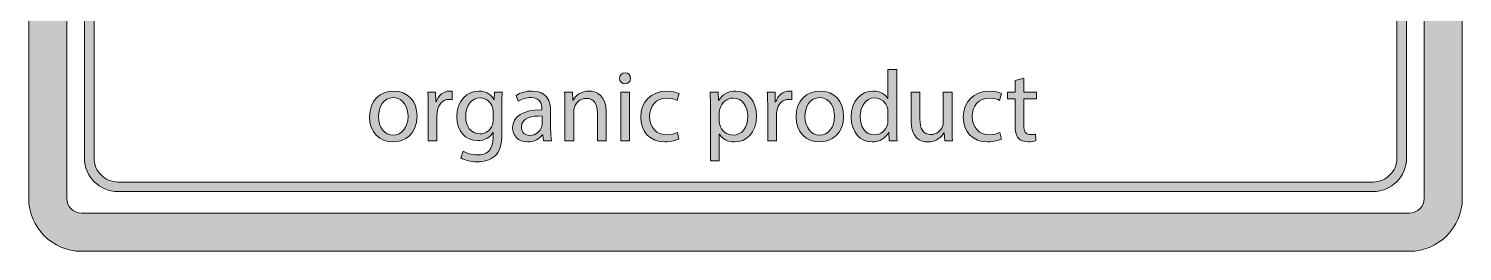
# Model space of a CAD drawing. Extents: x 535 to 1448, y -1345 to -662.
# Drawn here: x 535 to 1448, y -1345 to -1204 of the extents above; entities that cross this region are included whole.
import ezdxf

# ---------------------------------------------------------------- set-up
doc = ezdxf.new("R2010")
doc.units = 0
doc.header["$MEASUREMENT"] = 0
doc.layers.add('katman 1', color=7, linetype='Continuous')

# ---------------------------------------------------------------- blocks, each defined once
blk = doc.blocks.new('block 13')
at = {"layer": 'katman 1', "true_color": 0xffffff}
h = blk.add_hatch(color=7, dxfattribs=at)
h.dxf.hatch_style = 2
edge = h.paths.add_edge_path()
edge.add_spline(control_points=[(918.37, -1235.48), (918.43, -1237.4), (917.03, -1238.94), (914.78, -1238.94), (912.8, -1238.94), (911.39, -1237.4), (911.39, -1235.48), (911.39, -1233.5), (912.87, -1231.96), (914.91, -1231.96), (917.03, -1231.96), (918.37, -1233.5), (918.37, -1235.48)], knot_values=[0, 0, 0, 0, 1, 1, 1, 2, 2, 2, 3, 3, 3, 4, 4, 4, 4], degree=3, periodic=1)
h.paths.add_polyline_path([(912.1, -1275.16), (912.1, -1244.18), (917.73, -1244.18), (917.73, -1275.16)])
h = blk.add_hatch(color=7, dxfattribs=at)
h.dxf.hatch_style = 2
edge = h.paths.add_edge_path()
edge.add_spline(control_points=[(1087.87, -1229.72), (1087.87, -1229.72), (1087.87, -1267.16), (1087.87, -1267.16), (1087.87, -1269.91), (1087.94, -1273.05), (1088.13, -1275.16), (1088.13, -1275.16), (1083.07, -1275.16), (1083.07, -1275.16), (1083.07, -1275.16), (1082.82, -1269.78), (1082.82, -1269.78), (1082.82, -1269.78), (1082.69, -1269.78), (1082.69, -1269.78), (1080.96, -1273.24), (1077.18, -1275.86), (1072.13, -1275.86), (1064.64, -1275.86), (1058.88, -1269.53), (1058.88, -1260.12), (1058.82, -1249.82), (1065.22, -1243.48), (1072.77, -1243.48), (1077.51, -1243.48), (1080.71, -1245.72), (1082.11, -1248.22), (1082.11, -1248.22), (1082.24, -1248.22), (1082.24, -1248.22), (1082.24, -1248.22), (1082.24, -1229.72), (1082.24, -1229.72), (1082.24, -1229.72), (1087.87, -1229.72), (1087.87, -1229.72)], knot_values=[0, 0, 0, 0, 1, 1, 1, 2, 2, 2, 3, 3, 3, 4, 4, 4, 5, 5, 5, 6, 6, 6, 7, 7, 7, 8, 8, 8, 9, 9, 9, 10, 10, 10, 11, 11, 11, 12, 12, 12, 12], degree=3, periodic=1)
edge = h.paths.add_edge_path()
edge.add_spline(control_points=[(1082.24, -1256.79), (1082.24, -1256.09), (1082.18, -1255.13), (1081.98, -1254.42), (1081.15, -1250.84), (1078.08, -1247.89), (1073.86, -1247.89), (1068.03, -1247.89), (1064.58, -1253.02), (1064.58, -1259.86), (1064.58, -1266.13), (1067.65, -1271.32), (1073.73, -1271.32), (1077.51, -1271.32), (1080.96, -1268.82), (1081.98, -1264.6), (1082.18, -1263.83), (1082.24, -1263.06), (1082.24, -1262.17), (1082.24, -1262.17), (1082.24, -1256.79), (1082.24, -1256.79)], knot_values=[0, 0, 0, 0, 1, 1, 1, 2, 2, 2, 3, 3, 3, 4, 4, 4, 5, 5, 5, 6, 6, 6, 7, 7, 7, 7], degree=3, periodic=1)
h = blk.add_hatch(color=7, dxfattribs=at)
h.dxf.hatch_style = 2
edge = h.paths.add_edge_path()
edge.add_spline(control_points=[(1168.75, -1235.29), (1168.75, -1235.29), (1168.75, -1244.18), (1168.75, -1244.18), (1168.75, -1244.18), (1176.81, -1244.18), (1176.81, -1244.18), (1176.81, -1244.18), (1176.81, -1248.47), (1176.81, -1248.47), (1176.81, -1248.47), (1168.75, -1248.47), (1168.75, -1248.47), (1168.75, -1248.47), (1168.75, -1265.17), (1168.75, -1265.17), (1168.75, -1269.01), (1169.84, -1271.19), (1172.97, -1271.19), (1174.45, -1271.19), (1175.53, -1271), (1176.24, -1270.81), (1176.24, -1270.81), (1176.49, -1275.03), (1176.49, -1275.03), (1175.41, -1275.48), (1173.68, -1275.8), (1171.5, -1275.8), (1168.88, -1275.8), (1166.77, -1274.97), (1165.42, -1273.43), (1163.82, -1271.77), (1163.25, -1269.01), (1163.25, -1265.37), (1163.25, -1265.37), (1163.25, -1248.47), (1163.25, -1248.47), (1163.25, -1248.47), (1158.45, -1248.47), (1158.45, -1248.47), (1158.45, -1248.47), (1158.45, -1244.18), (1158.45, -1244.18), (1158.45, -1244.18), (1163.25, -1244.18), (1163.25, -1244.18), (1163.25, -1244.18), (1163.25, -1236.76), (1163.25, -1236.76), (1163.25, -1236.76), (1168.75, -1235.29), (1168.75, -1235.29)], knot_values=[0, 0, 0, 0, 1, 1, 1, 2, 2, 2, 3, 3, 3, 4, 4, 4, 5, 5, 5, 6, 6, 6, 7, 7, 7, 8, 8, 8, 9, 9, 9, 10, 10, 10, 11, 11, 11, 12, 12, 12, 13, 13, 13, 14, 14, 14, 15, 15, 15, 16, 16, 16, 17, 17, 17, 17], degree=3, periodic=1)
h = blk.add_hatch(color=7, dxfattribs=at)
h.dxf.hatch_style = 2
edge = h.paths.add_edge_path()
edge.add_spline(control_points=[(782.46, -1259.42), (782.46, -1270.87), (774.53, -1275.86), (767.04, -1275.86), (758.66, -1275.86), (752.19, -1269.72), (752.19, -1259.93), (752.19, -1249.56), (758.97, -1243.48), (767.55, -1243.48), (776.45, -1243.48), (782.46, -1249.94), (782.46, -1259.42)], knot_values=[0, 0, 0, 0, 1, 1, 1, 2, 2, 2, 3, 3, 3, 4, 4, 4, 4], degree=3, periodic=1)
edge = h.paths.add_edge_path()
edge.add_spline(control_points=[(757.89, -1259.73), (757.89, -1266.52), (761.79, -1271.64), (767.29, -1271.64), (772.67, -1271.64), (776.7, -1266.58), (776.7, -1259.61), (776.7, -1254.36), (774.08, -1247.7), (767.42, -1247.7), (760.77, -1247.7), (757.89, -1253.85), (757.89, -1259.73)], knot_values=[0, 0, 0, 0, 1, 1, 1, 2, 2, 2, 3, 3, 3, 4, 4, 4, 4], degree=3, periodic=1)
h = blk.add_hatch(color=7, dxfattribs=at)
h.dxf.hatch_style = 2
edge = h.paths.add_edge_path()
edge.add_spline(control_points=[(789.56, -1253.85), (789.56, -1250.2), (789.5, -1247.06), (789.3, -1244.18), (789.3, -1244.18), (794.23, -1244.18), (794.23, -1244.18), (794.23, -1244.18), (794.43, -1250.26), (794.43, -1250.26), (794.43, -1250.26), (794.68, -1250.26), (794.68, -1250.26), (796.09, -1246.1), (799.48, -1243.48), (803.26, -1243.48), (803.9, -1243.48), (804.34, -1243.54), (804.86, -1243.67), (804.86, -1243.67), (804.86, -1248.98), (804.86, -1248.98), (804.28, -1248.85), (803.71, -1248.79), (802.94, -1248.79), (798.97, -1248.79), (796.15, -1251.8), (795.39, -1256.02), (795.26, -1256.79), (795.13, -1257.69), (795.13, -1258.65), (795.13, -1258.65), (795.13, -1275.16), (795.13, -1275.16), (795.13, -1275.16), (789.56, -1275.16), (789.56, -1275.16), (789.56, -1275.16), (789.56, -1253.85), (789.56, -1253.85)], knot_values=[0, 0, 0, 0, 1, 1, 1, 2, 2, 2, 3, 3, 3, 4, 4, 4, 5, 5, 5, 6, 6, 6, 7, 7, 7, 8, 8, 8, 9, 9, 9, 10, 10, 10, 11, 11, 11, 12, 12, 12, 13, 13, 13, 13], degree=3, periodic=1)
h = blk.add_hatch(color=7, dxfattribs=at)
h.dxf.hatch_style = 2
edge = h.paths.add_edge_path()
edge.add_spline(control_points=[(836.66, -1244.18), (836.53, -1246.42), (836.4, -1248.92), (836.4, -1252.69), (836.4, -1252.69), (836.4, -1270.68), (836.4, -1270.68), (836.4, -1277.78), (835, -1282.13), (831.99, -1284.82), (828.98, -1287.64), (824.63, -1288.53), (820.72, -1288.53), (817.01, -1288.53), (812.91, -1287.64), (810.42, -1285.98), (810.42, -1285.98), (811.83, -1281.69), (811.83, -1281.69), (813.88, -1282.96), (817.08, -1284.12), (820.92, -1284.12), (826.68, -1284.12), (830.9, -1281.11), (830.9, -1273.3), (830.9, -1273.3), (830.9, -1269.85), (830.9, -1269.85), (830.9, -1269.85), (830.77, -1269.85), (830.77, -1269.85), (829.04, -1272.73), (825.72, -1275.03), (820.92, -1275.03), (813.24, -1275.03), (807.73, -1268.5), (807.73, -1259.93), (807.73, -1249.43), (814.58, -1243.48), (821.68, -1243.48), (827.06, -1243.48), (830, -1246.29), (831.35, -1248.85), (831.35, -1248.85), (831.48, -1248.85), (831.48, -1248.85), (831.48, -1248.85), (831.73, -1244.18), (831.73, -1244.18), (831.73, -1244.18), (836.66, -1244.18), (836.66, -1244.18)], knot_values=[0, 0, 0, 0, 1, 1, 1, 2, 2, 2, 3, 3, 3, 4, 4, 4, 5, 5, 5, 6, 6, 6, 7, 7, 7, 8, 8, 8, 9, 9, 9, 10, 10, 10, 11, 11, 11, 12, 12, 12, 13, 13, 13, 14, 14, 14, 15, 15, 15, 16, 16, 16, 17, 17, 17, 17], degree=3, periodic=1)
edge = h.paths.add_edge_path()
edge.add_spline(control_points=[(830.83, -1256.41), (830.83, -1255.45), (830.77, -1254.62), (830.52, -1253.85), (829.49, -1250.58), (826.74, -1247.89), (822.64, -1247.89), (817.27, -1247.89), (813.43, -1252.44), (813.43, -1259.61), (813.43, -1265.69), (816.5, -1270.74), (822.58, -1270.74), (826.04, -1270.74), (829.17, -1268.57), (830.39, -1264.98), (830.71, -1264.02), (830.83, -1262.93), (830.83, -1261.97), (830.83, -1261.97), (830.83, -1256.41), (830.83, -1256.41)], knot_values=[0, 0, 0, 0, 1, 1, 1, 2, 2, 2, 3, 3, 3, 4, 4, 4, 5, 5, 5, 6, 6, 6, 7, 7, 7, 7], degree=3, periodic=1)
h = blk.add_hatch(color=7, dxfattribs=at)
h.dxf.hatch_style = 2
edge = h.paths.add_edge_path()
edge.add_spline(control_points=[(862.89, -1275.16), (862.89, -1275.16), (862.44, -1271.25), (862.44, -1271.25), (862.44, -1271.25), (862.25, -1271.25), (862.25, -1271.25), (860.53, -1273.69), (857.2, -1275.86), (852.78, -1275.86), (846.51, -1275.86), (843.31, -1271.45), (843.31, -1266.97), (843.31, -1259.48), (849.96, -1255.38), (861.93, -1255.45), (861.93, -1255.45), (861.93, -1254.81), (861.93, -1254.81), (861.93, -1252.25), (861.23, -1247.64), (854.89, -1247.64), (852.01, -1247.64), (849, -1248.54), (846.83, -1249.94), (846.83, -1249.94), (845.55, -1246.23), (845.55, -1246.23), (848.11, -1244.57), (851.82, -1243.48), (855.72, -1243.48), (865.2, -1243.48), (867.5, -1249.94), (867.5, -1256.15), (867.5, -1256.15), (867.5, -1267.73), (867.5, -1267.73), (867.5, -1270.42), (867.63, -1273.05), (868.01, -1275.16), (868.01, -1275.16), (862.89, -1275.16), (862.89, -1275.16)], knot_values=[0, 0, 0, 0, 1, 1, 1, 2, 2, 2, 3, 3, 3, 4, 4, 4, 5, 5, 5, 6, 6, 6, 7, 7, 7, 8, 8, 8, 9, 9, 9, 10, 10, 10, 11, 11, 11, 12, 12, 12, 13, 13, 13, 14, 14, 14, 14], degree=3, periodic=1)
edge = h.paths.add_edge_path()
edge.add_spline(control_points=[(862.06, -1259.35), (855.92, -1259.22), (848.94, -1260.31), (848.94, -1266.33), (848.94, -1269.97), (851.37, -1271.7), (854.25, -1271.7), (858.28, -1271.7), (860.84, -1269.14), (861.74, -1266.52), (861.93, -1265.94), (862.06, -1265.3), (862.06, -1264.73), (862.06, -1264.73), (862.06, -1259.35), (862.06, -1259.35)], knot_values=[0, 0, 0, 0, 1, 1, 1, 2, 2, 2, 3, 3, 3, 4, 4, 4, 5, 5, 5, 5], degree=3, periodic=1)
h = blk.add_hatch(color=7, dxfattribs=at)
h.dxf.hatch_style = 2
edge = h.paths.add_edge_path()
edge.add_spline(control_points=[(876.58, -1252.57), (876.58, -1249.37), (876.52, -1246.74), (876.33, -1244.18), (876.33, -1244.18), (881.32, -1244.18), (881.32, -1244.18), (881.32, -1244.18), (881.64, -1249.3), (881.64, -1249.3), (881.64, -1249.3), (881.77, -1249.3), (881.77, -1249.3), (883.3, -1246.36), (886.89, -1243.48), (892.01, -1243.48), (896.29, -1243.48), (902.95, -1246.04), (902.95, -1256.66), (902.95, -1256.66), (902.95, -1275.16), (902.95, -1275.16), (902.95, -1275.16), (897.32, -1275.16), (897.32, -1275.16), (897.32, -1275.16), (897.32, -1257.3), (897.32, -1257.3), (897.32, -1252.31), (895.46, -1248.15), (890.15, -1248.15), (886.44, -1248.15), (883.56, -1250.78), (882.6, -1253.91), (882.34, -1254.62), (882.21, -1255.58), (882.21, -1256.53), (882.21, -1256.53), (882.21, -1275.16), (882.21, -1275.16), (882.21, -1275.16), (876.58, -1275.16), (876.58, -1275.16), (876.58, -1275.16), (876.58, -1252.57), (876.58, -1252.57)], knot_values=[0, 0, 0, 0, 1, 1, 1, 2, 2, 2, 3, 3, 3, 4, 4, 4, 5, 5, 5, 6, 6, 6, 7, 7, 7, 8, 8, 8, 9, 9, 9, 10, 10, 10, 11, 11, 11, 12, 12, 12, 13, 13, 13, 14, 14, 14, 15, 15, 15, 15], degree=3, periodic=1)
h = blk.add_hatch(color=7, dxfattribs=at)
h.dxf.hatch_style = 2
edge = h.paths.add_edge_path()
edge.add_spline(control_points=[(949.15, -1274.01), (947.68, -1274.77), (944.41, -1275.8), (940.25, -1275.8), (930.91, -1275.8), (924.83, -1269.46), (924.83, -1259.99), (924.83, -1250.45), (931.35, -1243.54), (941.47, -1243.54), (944.79, -1243.54), (947.74, -1244.38), (949.27, -1245.14), (949.27, -1245.14), (948, -1249.49), (948, -1249.49), (946.65, -1248.73), (944.54, -1248.02), (941.47, -1248.02), (934.37, -1248.02), (930.52, -1253.27), (930.52, -1259.73), (930.52, -1266.9), (935.13, -1271.32), (941.28, -1271.32), (944.48, -1271.32), (946.59, -1270.49), (948.19, -1269.78), (948.19, -1269.78), (949.15, -1274.01), (949.15, -1274.01)], knot_values=[0, 0, 0, 0, 1, 1, 1, 2, 2, 2, 3, 3, 3, 4, 4, 4, 5, 5, 5, 6, 6, 6, 7, 7, 7, 8, 8, 8, 9, 9, 9, 10, 10, 10, 10], degree=3, periodic=1)
h = blk.add_hatch(color=7, dxfattribs=at)
h.dxf.hatch_style = 2
edge = h.paths.add_edge_path()
edge.add_spline(control_points=[(969.3, -1254.29), (969.3, -1250.33), (969.17, -1247.13), (969.04, -1244.18), (969.04, -1244.18), (974.1, -1244.18), (974.1, -1244.18), (974.1, -1244.18), (974.36, -1249.49), (974.36, -1249.49), (974.36, -1249.49), (974.48, -1249.49), (974.48, -1249.49), (976.79, -1245.72), (980.44, -1243.48), (985.49, -1243.48), (992.98, -1243.48), (998.61, -1249.82), (998.61, -1259.22), (998.61, -1270.36), (991.83, -1275.86), (984.53, -1275.86), (980.44, -1275.86), (976.85, -1274.07), (975, -1271), (975, -1271), (974.87, -1271), (974.87, -1271), (974.87, -1271), (974.87, -1287.83), (974.87, -1287.83), (974.87, -1287.83), (969.3, -1287.83), (969.3, -1287.83), (969.3, -1287.83), (969.3, -1254.29), (969.3, -1254.29)], knot_values=[0, 0, 0, 0, 1, 1, 1, 2, 2, 2, 3, 3, 3, 4, 4, 4, 5, 5, 5, 6, 6, 6, 7, 7, 7, 8, 8, 8, 9, 9, 9, 10, 10, 10, 11, 11, 11, 12, 12, 12, 12], degree=3, periodic=1)
edge = h.paths.add_edge_path()
edge.add_spline(control_points=[(974.87, -1262.55), (974.87, -1263.38), (975, -1264.15), (975.13, -1264.86), (976.15, -1268.76), (979.54, -1271.45), (983.57, -1271.45), (989.52, -1271.45), (992.98, -1266.58), (992.98, -1259.48), (992.98, -1253.27), (989.72, -1247.96), (983.76, -1247.96), (979.92, -1247.96), (976.34, -1250.71), (975.25, -1254.93), (975.06, -1255.64), (974.87, -1256.47), (974.87, -1257.24), (974.87, -1257.24), (974.87, -1262.55), (974.87, -1262.55)], knot_values=[0, 0, 0, 0, 1, 1, 1, 2, 2, 2, 3, 3, 3, 4, 4, 4, 5, 5, 5, 6, 6, 6, 7, 7, 7, 7], degree=3, periodic=1)
h = blk.add_hatch(color=7, dxfattribs=at)
h.dxf.hatch_style = 2
edge = h.paths.add_edge_path()
edge.add_spline(control_points=[(1005.71, -1253.85), (1005.71, -1250.2), (1005.65, -1247.06), (1005.45, -1244.18), (1005.45, -1244.18), (1010.38, -1244.18), (1010.38, -1244.18), (1010.38, -1244.18), (1010.57, -1250.26), (1010.57, -1250.26), (1010.57, -1250.26), (1010.83, -1250.26), (1010.83, -1250.26), (1012.24, -1246.1), (1015.63, -1243.48), (1019.41, -1243.48), (1020.05, -1243.48), (1020.49, -1243.54), (1021.01, -1243.67), (1021.01, -1243.67), (1021.01, -1248.98), (1021.01, -1248.98), (1020.43, -1248.85), (1019.85, -1248.79), (1019.09, -1248.79), (1015.12, -1248.79), (1012.3, -1251.8), (1011.53, -1256.02), (1011.41, -1256.79), (1011.28, -1257.69), (1011.28, -1258.65), (1011.28, -1258.65), (1011.28, -1275.16), (1011.28, -1275.16), (1011.28, -1275.16), (1005.71, -1275.16), (1005.71, -1275.16), (1005.71, -1275.16), (1005.71, -1253.85), (1005.71, -1253.85)], knot_values=[0, 0, 0, 0, 1, 1, 1, 2, 2, 2, 3, 3, 3, 4, 4, 4, 5, 5, 5, 6, 6, 6, 7, 7, 7, 8, 8, 8, 9, 9, 9, 10, 10, 10, 11, 11, 11, 12, 12, 12, 13, 13, 13, 13], degree=3, periodic=1)
h = blk.add_hatch(color=7, dxfattribs=at)
h.dxf.hatch_style = 2
edge = h.paths.add_edge_path()
edge.add_spline(control_points=[(1054.03, -1259.42), (1054.03, -1270.87), (1046.09, -1275.86), (1038.6, -1275.86), (1030.22, -1275.86), (1023.76, -1269.72), (1023.76, -1259.93), (1023.76, -1249.56), (1030.54, -1243.48), (1039.11, -1243.48), (1048.01, -1243.48), (1054.03, -1249.94), (1054.03, -1259.42)], knot_values=[0, 0, 0, 0, 1, 1, 1, 2, 2, 2, 3, 3, 3, 4, 4, 4, 4], degree=3, periodic=1)
edge = h.paths.add_edge_path()
edge.add_spline(control_points=[(1029.45, -1259.73), (1029.45, -1266.52), (1033.35, -1271.64), (1038.86, -1271.64), (1044.23, -1271.64), (1048.26, -1266.58), (1048.26, -1259.61), (1048.26, -1254.36), (1045.64, -1247.7), (1038.99, -1247.7), (1032.33, -1247.7), (1029.45, -1253.85), (1029.45, -1259.73)], knot_values=[0, 0, 0, 0, 1, 1, 1, 2, 2, 2, 3, 3, 3, 4, 4, 4, 4], degree=3, periodic=1)
h = blk.add_hatch(color=7, dxfattribs=at)
h.dxf.hatch_style = 2
edge = h.paths.add_edge_path()
edge.add_spline(control_points=[(1123.13, -1266.71), (1123.13, -1269.91), (1123.2, -1272.73), (1123.39, -1275.16), (1123.39, -1275.16), (1118.4, -1275.16), (1118.4, -1275.16), (1118.4, -1275.16), (1118.07, -1270.1), (1118.07, -1270.1), (1118.07, -1270.1), (1117.95, -1270.1), (1117.95, -1270.1), (1116.47, -1272.6), (1113.21, -1275.86), (1107.71, -1275.86), (1102.84, -1275.86), (1097.02, -1273.17), (1097.02, -1262.29), (1097.02, -1262.29), (1097.02, -1244.18), (1097.02, -1244.18), (1097.02, -1244.18), (1102.65, -1244.18), (1102.65, -1244.18), (1102.65, -1244.18), (1102.65, -1261.33), (1102.65, -1261.33), (1102.65, -1267.22), (1104.44, -1271.19), (1109.56, -1271.19), (1113.34, -1271.19), (1115.96, -1268.57), (1116.99, -1266.07), (1117.31, -1265.24), (1117.5, -1264.21), (1117.5, -1263.19), (1117.5, -1263.19), (1117.5, -1244.18), (1117.5, -1244.18), (1117.5, -1244.18), (1123.13, -1244.18), (1123.13, -1244.18), (1123.13, -1244.18), (1123.13, -1266.71), (1123.13, -1266.71)], knot_values=[0, 0, 0, 0, 1, 1, 1, 2, 2, 2, 3, 3, 3, 4, 4, 4, 5, 5, 5, 6, 6, 6, 7, 7, 7, 8, 8, 8, 9, 9, 9, 10, 10, 10, 11, 11, 11, 12, 12, 12, 13, 13, 13, 14, 14, 14, 15, 15, 15, 15], degree=3, periodic=1)
h = blk.add_hatch(color=7, dxfattribs=at)
h.dxf.hatch_style = 2
edge = h.paths.add_edge_path()
edge.add_spline(control_points=[(1154.55, -1274.01), (1153.08, -1274.77), (1149.81, -1275.8), (1145.65, -1275.8), (1136.31, -1275.8), (1130.23, -1269.46), (1130.23, -1259.99), (1130.23, -1250.45), (1136.76, -1243.54), (1146.87, -1243.54), (1150.19, -1243.54), (1153.14, -1244.38), (1154.68, -1245.14), (1154.68, -1245.14), (1153.4, -1249.49), (1153.4, -1249.49), (1152.05, -1248.73), (1149.94, -1248.02), (1146.87, -1248.02), (1139.77, -1248.02), (1135.93, -1253.27), (1135.93, -1259.73), (1135.93, -1266.9), (1140.53, -1271.32), (1146.68, -1271.32), (1149.88, -1271.32), (1151.99, -1270.49), (1153.59, -1269.78), (1153.59, -1269.78), (1154.55, -1274.01), (1154.55, -1274.01)], knot_values=[0, 0, 0, 0, 1, 1, 1, 2, 2, 2, 3, 3, 3, 4, 4, 4, 5, 5, 5, 6, 6, 6, 7, 7, 7, 8, 8, 8, 9, 9, 9, 10, 10, 10, 10], degree=3, periodic=1)
at = {"layer": 'katman 1', "lineweight": 0}
blk.add_lwpolyline([(912.1, -1275.16), (912.1, -1244.18), (917.73, -1244.18), (917.73, -1275.16), (912.1, -1275.16)], dxfattribs=at)
for points, knots in [([(918.37, -1235.48), (918.43, -1237.4), (917.03, -1238.94), (914.78, -1238.94), (912.8, -1238.94), (911.39, -1237.4), (911.39, -1235.48), (911.39, -1233.5), (912.87, -1231.96), (914.91, -1231.96), (917.03, -1231.96), (918.37, -1233.5), (918.37, -1235.48)], [0, 0, 0, 0, 1, 1, 1, 2, 2, 2, 3, 3, 3, 4, 4, 4, 4]), ([(1087.87, -1229.72), (1087.87, -1229.72), (1087.87, -1267.16), (1087.87, -1267.16), (1087.87, -1269.91), (1087.94, -1273.05), (1088.13, -1275.16), (1088.13, -1275.16), (1083.07, -1275.16), (1083.07, -1275.16), (1083.07, -1275.16), (1082.82, -1269.78), (1082.82, -1269.78), (1082.82, -1269.78), (1082.69, -1269.78), (1082.69, -1269.78), (1080.96, -1273.24), (1077.18, -1275.86), (1072.13, -1275.86), (1064.64, -1275.86), (1058.88, -1269.53), (1058.88, -1260.12), (1058.82, -1249.82), (1065.22, -1243.48), (1072.77, -1243.48), (1077.51, -1243.48), (1080.71, -1245.72), (1082.11, -1248.22), (1082.11, -1248.22), (1082.24, -1248.22), (1082.24, -1248.22), (1082.24, -1248.22), (1082.24, -1229.72), (1082.24, -1229.72), (1082.24, -1229.72), (1087.87, -1229.72), (1087.87, -1229.72)], [0, 0, 0, 0, 1, 1, 1, 2, 2, 2, 3, 3, 3, 4, 4, 4, 5, 5, 5, 6, 6, 6, 7, 7, 7, 8, 8, 8, 9, 9, 9, 10, 10, 10, 11, 11, 11, 12, 12, 12, 12]), ([(1168.75, -1235.29), (1168.75, -1235.29), (1168.75, -1244.18), (1168.75, -1244.18), (1168.75, -1244.18), (1176.81, -1244.18), (1176.81, -1244.18), (1176.81, -1244.18), (1176.81, -1248.47), (1176.81, -1248.47), (1176.81, -1248.47), (1168.75, -1248.47), (1168.75, -1248.47), (1168.75, -1248.47), (1168.75, -1265.17), (1168.75, -1265.17), (1168.75, -1269.01), (1169.84, -1271.19), (1172.97, -1271.19), (1174.45, -1271.19), (1175.53, -1271), (1176.24, -1270.81), (1176.24, -1270.81), (1176.49, -1275.03), (1176.49, -1275.03), (1175.41, -1275.48), (1173.68, -1275.8), (1171.5, -1275.8), (1168.88, -1275.8), (1166.77, -1274.97), (1165.42, -1273.43), (1163.82, -1271.77), (1163.25, -1269.01), (1163.25, -1265.37), (1163.25, -1265.37), (1163.25, -1248.47), (1163.25, -1248.47), (1163.25, -1248.47), (1158.45, -1248.47), (1158.45, -1248.47), (1158.45, -1248.47), (1158.45, -1244.18), (1158.45, -1244.18), (1158.45, -1244.18), (1163.25, -1244.18), (1163.25, -1244.18), (1163.25, -1244.18), (1163.25, -1236.76), (1163.25, -1236.76), (1163.25, -1236.76), (1168.75, -1235.29), (1168.75, -1235.29)], [0, 0, 0, 0, 1, 1, 1, 2, 2, 2, 3, 3, 3, 4, 4, 4, 5, 5, 5, 6, 6, 6, 7, 7, 7, 8, 8, 8, 9, 9, 9, 10, 10, 10, 11, 11, 11, 12, 12, 12, 13, 13, 13, 14, 14, 14, 15, 15, 15, 16, 16, 16, 17, 17, 17, 17]), ([(782.46, -1259.42), (782.46, -1270.87), (774.53, -1275.86), (767.04, -1275.86), (758.66, -1275.86), (752.19, -1269.72), (752.19, -1259.93), (752.19, -1249.56), (758.97, -1243.48), (767.55, -1243.48), (776.45, -1243.48), (782.46, -1249.94), (782.46, -1259.42)], [0, 0, 0, 0, 1, 1, 1, 2, 2, 2, 3, 3, 3, 4, 4, 4, 4]), ([(757.89, -1259.73), (757.89, -1266.52), (761.79, -1271.64), (767.29, -1271.64), (772.67, -1271.64), (776.7, -1266.58), (776.7, -1259.61), (776.7, -1254.36), (774.08, -1247.7), (767.42, -1247.7), (760.77, -1247.7), (757.89, -1253.85), (757.89, -1259.73)], [0, 0, 0, 0, 1, 1, 1, 2, 2, 2, 3, 3, 3, 4, 4, 4, 4]), ([(789.56, -1253.85), (789.56, -1250.2), (789.5, -1247.06), (789.3, -1244.18), (789.3, -1244.18), (794.23, -1244.18), (794.23, -1244.18), (794.23, -1244.18), (794.43, -1250.26), (794.43, -1250.26), (794.43, -1250.26), (794.68, -1250.26), (794.68, -1250.26), (796.09, -1246.1), (799.48, -1243.48), (803.26, -1243.48), (803.9, -1243.48), (804.34, -1243.54), (804.86, -1243.67), (804.86, -1243.67), (804.86, -1248.98), (804.86, -1248.98), (804.28, -1248.85), (803.71, -1248.79), (802.94, -1248.79), (798.97, -1248.79), (796.15, -1251.8), (795.39, -1256.02), (795.26, -1256.79), (795.13, -1257.69), (795.13, -1258.65), (795.13, -1258.65), (795.13, -1275.16), (795.13, -1275.16), (795.13, -1275.16), (789.56, -1275.16), (789.56, -1275.16), (789.56, -1275.16), (789.56, -1253.85), (789.56, -1253.85)], [0, 0, 0, 0, 1, 1, 1, 2, 2, 2, 3, 3, 3, 4, 4, 4, 5, 5, 5, 6, 6, 6, 7, 7, 7, 8, 8, 8, 9, 9, 9, 10, 10, 10, 11, 11, 11, 12, 12, 12, 13, 13, 13, 13]), ([(836.66, -1244.18), (836.53, -1246.42), (836.4, -1248.92), (836.4, -1252.69), (836.4, -1252.69), (836.4, -1270.68), (836.4, -1270.68), (836.4, -1277.78), (835, -1282.13), (831.99, -1284.82), (828.98, -1287.64), (824.63, -1288.53), (820.72, -1288.53), (817.01, -1288.53), (812.91, -1287.64), (810.42, -1285.98), (810.42, -1285.98), (811.83, -1281.69), (811.83, -1281.69), (813.88, -1282.96), (817.08, -1284.12), (820.92, -1284.12), (826.68, -1284.12), (830.9, -1281.11), (830.9, -1273.3), (830.9, -1273.3), (830.9, -1269.85), (830.9, -1269.85), (830.9, -1269.85), (830.77, -1269.85), (830.77, -1269.85), (829.04, -1272.73), (825.72, -1275.03), (820.92, -1275.03), (813.24, -1275.03), (807.73, -1268.5), (807.73, -1259.93), (807.73, -1249.43), (814.58, -1243.48), (821.68, -1243.48), (827.06, -1243.48), (830, -1246.29), (831.35, -1248.85), (831.35, -1248.85), (831.48, -1248.85), (831.48, -1248.85), (831.48, -1248.85), (831.73, -1244.18), (831.73, -1244.18), (831.73, -1244.18), (836.66, -1244.18), (836.66, -1244.18)], [0, 0, 0, 0, 1, 1, 1, 2, 2, 2, 3, 3, 3, 4, 4, 4, 5, 5, 5, 6, 6, 6, 7, 7, 7, 8, 8, 8, 9, 9, 9, 10, 10, 10, 11, 11, 11, 12, 12, 12, 13, 13, 13, 14, 14, 14, 15, 15, 15, 16, 16, 16, 17, 17, 17, 17]), ([(830.83, -1256.41), (830.83, -1255.45), (830.77, -1254.62), (830.52, -1253.85), (829.49, -1250.58), (826.74, -1247.89), (822.64, -1247.89), (817.27, -1247.89), (813.43, -1252.44), (813.43, -1259.61), (813.43, -1265.69), (816.5, -1270.74), (822.58, -1270.74), (826.04, -1270.74), (829.17, -1268.57), (830.39, -1264.98), (830.71, -1264.02), (830.83, -1262.93), (830.83, -1261.97), (830.83, -1261.97), (830.83, -1256.41), (830.83, -1256.41)], [0, 0, 0, 0, 1, 1, 1, 2, 2, 2, 3, 3, 3, 4, 4, 4, 5, 5, 5, 6, 6, 6, 7, 7, 7, 7]), ([(862.89, -1275.16), (862.89, -1275.16), (862.44, -1271.25), (862.44, -1271.25), (862.44, -1271.25), (862.25, -1271.25), (862.25, -1271.25), (860.53, -1273.69), (857.2, -1275.86), (852.78, -1275.86), (846.51, -1275.86), (843.31, -1271.45), (843.31, -1266.97), (843.31, -1259.48), (849.96, -1255.38), (861.93, -1255.45), (861.93, -1255.45), (861.93, -1254.81), (861.93, -1254.81), (861.93, -1252.25), (861.23, -1247.64), (854.89, -1247.64), (852.01, -1247.64), (849, -1248.54), (846.83, -1249.94), (846.83, -1249.94), (845.55, -1246.23), (845.55, -1246.23), (848.11, -1244.57), (851.82, -1243.48), (855.72, -1243.48), (865.2, -1243.48), (867.5, -1249.94), (867.5, -1256.15), (867.5, -1256.15), (867.5, -1267.73), (867.5, -1267.73), (867.5, -1270.42), (867.63, -1273.05), (868.01, -1275.16), (868.01, -1275.16), (862.89, -1275.16), (862.89, -1275.16)], [0, 0, 0, 0, 1, 1, 1, 2, 2, 2, 3, 3, 3, 4, 4, 4, 5, 5, 5, 6, 6, 6, 7, 7, 7, 8, 8, 8, 9, 9, 9, 10, 10, 10, 11, 11, 11, 12, 12, 12, 13, 13, 13, 14, 14, 14, 14]), ([(876.58, -1252.57), (876.58, -1249.37), (876.52, -1246.74), (876.33, -1244.18), (876.33, -1244.18), (881.32, -1244.18), (881.32, -1244.18), (881.32, -1244.18), (881.64, -1249.3), (881.64, -1249.3), (881.64, -1249.3), (881.77, -1249.3), (881.77, -1249.3), (883.3, -1246.36), (886.89, -1243.48), (892.01, -1243.48), (896.29, -1243.48), (902.95, -1246.04), (902.95, -1256.66), (902.95, -1256.66), (902.95, -1275.16), (902.95, -1275.16), (902.95, -1275.16), (897.32, -1275.16), (897.32, -1275.16), (897.32, -1275.16), (897.32, -1257.3), (897.32, -1257.3), (897.32, -1252.31), (895.46, -1248.15), (890.15, -1248.15), (886.44, -1248.15), (883.56, -1250.78), (882.6, -1253.91), (882.34, -1254.62), (882.21, -1255.58), (882.21, -1256.53), (882.21, -1256.53), (882.21, -1275.16), (882.21, -1275.16), (882.21, -1275.16), (876.58, -1275.16), (876.58, -1275.16), (876.58, -1275.16), (876.58, -1252.57), (876.58, -1252.57)], [0, 0, 0, 0, 1, 1, 1, 2, 2, 2, 3, 3, 3, 4, 4, 4, 5, 5, 5, 6, 6, 6, 7, 7, 7, 8, 8, 8, 9, 9, 9, 10, 10, 10, 11, 11, 11, 12, 12, 12, 13, 13, 13, 14, 14, 14, 15, 15, 15, 15]), ([(949.15, -1274.01), (947.68, -1274.77), (944.41, -1275.8), (940.25, -1275.8), (930.91, -1275.8), (924.83, -1269.46), (924.83, -1259.99), (924.83, -1250.45), (931.35, -1243.54), (941.47, -1243.54), (944.79, -1243.54), (947.74, -1244.38), (949.27, -1245.14), (949.27, -1245.14), (948, -1249.49), (948, -1249.49), (946.65, -1248.73), (944.54, -1248.02), (941.47, -1248.02), (934.37, -1248.02), (930.52, -1253.27), (930.52, -1259.73), (930.52, -1266.9), (935.13, -1271.32), (941.28, -1271.32), (944.48, -1271.32), (946.59, -1270.49), (948.19, -1269.78), (948.19, -1269.78), (949.15, -1274.01), (949.15, -1274.01)], [0, 0, 0, 0, 1, 1, 1, 2, 2, 2, 3, 3, 3, 4, 4, 4, 5, 5, 5, 6, 6, 6, 7, 7, 7, 8, 8, 8, 9, 9, 9, 10, 10, 10, 10]), ([(969.3, -1254.29), (969.3, -1250.33), (969.17, -1247.13), (969.04, -1244.18), (969.04, -1244.18), (974.1, -1244.18), (974.1, -1244.18), (974.1, -1244.18), (974.36, -1249.49), (974.36, -1249.49), (974.36, -1249.49), (974.48, -1249.49), (974.48, -1249.49), (976.79, -1245.72), (980.44, -1243.48), (985.49, -1243.48), (992.98, -1243.48), (998.61, -1249.82), (998.61, -1259.22), (998.61, -1270.36), (991.83, -1275.86), (984.53, -1275.86), (980.44, -1275.86), (976.85, -1274.07), (975, -1271), (975, -1271), (974.87, -1271), (974.87, -1271), (974.87, -1271), (974.87, -1287.83), (974.87, -1287.83), (974.87, -1287.83), (969.3, -1287.83), (969.3, -1287.83), (969.3, -1287.83), (969.3, -1254.29), (969.3, -1254.29)], [0, 0, 0, 0, 1, 1, 1, 2, 2, 2, 3, 3, 3, 4, 4, 4, 5, 5, 5, 6, 6, 6, 7, 7, 7, 8, 8, 8, 9, 9, 9, 10, 10, 10, 11, 11, 11, 12, 12, 12, 12]), ([(974.87, -1262.55), (974.87, -1263.38), (975, -1264.15), (975.13, -1264.86), (976.15, -1268.76), (979.54, -1271.45), (983.57, -1271.45), (989.52, -1271.45), (992.98, -1266.58), (992.98, -1259.48), (992.98, -1253.27), (989.72, -1247.96), (983.76, -1247.96), (979.92, -1247.96), (976.34, -1250.71), (975.25, -1254.93), (975.06, -1255.64), (974.87, -1256.47), (974.87, -1257.24), (974.87, -1257.24), (974.87, -1262.55), (974.87, -1262.55)], [0, 0, 0, 0, 1, 1, 1, 2, 2, 2, 3, 3, 3, 4, 4, 4, 5, 5, 5, 6, 6, 6, 7, 7, 7, 7]), ([(1005.71, -1253.85), (1005.71, -1250.2), (1005.65, -1247.06), (1005.45, -1244.18), (1005.45, -1244.18), (1010.38, -1244.18), (1010.38, -1244.18), (1010.38, -1244.18), (1010.57, -1250.26), (1010.57, -1250.26), (1010.57, -1250.26), (1010.83, -1250.26), (1010.83, -1250.26), (1012.24, -1246.1), (1015.63, -1243.48), (1019.41, -1243.48), (1020.05, -1243.48), (1020.49, -1243.54), (1021.01, -1243.67), (1021.01, -1243.67), (1021.01, -1248.98), (1021.01, -1248.98), (1020.43, -1248.85), (1019.85, -1248.79), (1019.09, -1248.79), (1015.12, -1248.79), (1012.3, -1251.8), (1011.53, -1256.02), (1011.41, -1256.79), (1011.28, -1257.69), (1011.28, -1258.65), (1011.28, -1258.65), (1011.28, -1275.16), (1011.28, -1275.16), (1011.28, -1275.16), (1005.71, -1275.16), (1005.71, -1275.16), (1005.71, -1275.16), (1005.71, -1253.85), (1005.71, -1253.85)], [0, 0, 0, 0, 1, 1, 1, 2, 2, 2, 3, 3, 3, 4, 4, 4, 5, 5, 5, 6, 6, 6, 7, 7, 7, 8, 8, 8, 9, 9, 9, 10, 10, 10, 11, 11, 11, 12, 12, 12, 13, 13, 13, 13]), ([(1054.03, -1259.42), (1054.03, -1270.87), (1046.09, -1275.86), (1038.6, -1275.86), (1030.22, -1275.86), (1023.76, -1269.72), (1023.76, -1259.93), (1023.76, -1249.56), (1030.54, -1243.48), (1039.11, -1243.48), (1048.01, -1243.48), (1054.03, -1249.94), (1054.03, -1259.42)], [0, 0, 0, 0, 1, 1, 1, 2, 2, 2, 3, 3, 3, 4, 4, 4, 4]), ([(1029.45, -1259.73), (1029.45, -1266.52), (1033.35, -1271.64), (1038.86, -1271.64), (1044.23, -1271.64), (1048.26, -1266.58), (1048.26, -1259.61), (1048.26, -1254.36), (1045.64, -1247.7), (1038.99, -1247.7), (1032.33, -1247.7), (1029.45, -1253.85), (1029.45, -1259.73)], [0, 0, 0, 0, 1, 1, 1, 2, 2, 2, 3, 3, 3, 4, 4, 4, 4]), ([(1082.24, -1256.79), (1082.24, -1256.09), (1082.18, -1255.13), (1081.98, -1254.42), (1081.15, -1250.84), (1078.08, -1247.89), (1073.86, -1247.89), (1068.03, -1247.89), (1064.58, -1253.02), (1064.58, -1259.86), (1064.58, -1266.13), (1067.65, -1271.32), (1073.73, -1271.32), (1077.51, -1271.32), (1080.96, -1268.82), (1081.98, -1264.6), (1082.18, -1263.83), (1082.24, -1263.06), (1082.24, -1262.17), (1082.24, -1262.17), (1082.24, -1256.79), (1082.24, -1256.79)], [0, 0, 0, 0, 1, 1, 1, 2, 2, 2, 3, 3, 3, 4, 4, 4, 5, 5, 5, 6, 6, 6, 7, 7, 7, 7]), ([(1123.13, -1266.71), (1123.13, -1269.91), (1123.2, -1272.73), (1123.39, -1275.16), (1123.39, -1275.16), (1118.4, -1275.16), (1118.4, -1275.16), (1118.4, -1275.16), (1118.07, -1270.1), (1118.07, -1270.1), (1118.07, -1270.1), (1117.95, -1270.1), (1117.95, -1270.1), (1116.47, -1272.6), (1113.21, -1275.86), (1107.71, -1275.86), (1102.84, -1275.86), (1097.02, -1273.17), (1097.02, -1262.29), (1097.02, -1262.29), (1097.02, -1244.18), (1097.02, -1244.18), (1097.02, -1244.18), (1102.65, -1244.18), (1102.65, -1244.18), (1102.65, -1244.18), (1102.65, -1261.33), (1102.65, -1261.33), (1102.65, -1267.22), (1104.44, -1271.19), (1109.56, -1271.19), (1113.34, -1271.19), (1115.96, -1268.57), (1116.99, -1266.07), (1117.31, -1265.24), (1117.5, -1264.21), (1117.5, -1263.19), (1117.5, -1263.19), (1117.5, -1244.18), (1117.5, -1244.18), (1117.5, -1244.18), (1123.13, -1244.18), (1123.13, -1244.18), (1123.13, -1244.18), (1123.13, -1266.71), (1123.13, -1266.71)], [0, 0, 0, 0, 1, 1, 1, 2, 2, 2, 3, 3, 3, 4, 4, 4, 5, 5, 5, 6, 6, 6, 7, 7, 7, 8, 8, 8, 9, 9, 9, 10, 10, 10, 11, 11, 11, 12, 12, 12, 13, 13, 13, 14, 14, 14, 15, 15, 15, 15]), ([(1154.55, -1274.01), (1153.08, -1274.77), (1149.81, -1275.8), (1145.65, -1275.8), (1136.31, -1275.8), (1130.23, -1269.46), (1130.23, -1259.99), (1130.23, -1250.45), (1136.76, -1243.54), (1146.87, -1243.54), (1150.19, -1243.54), (1153.14, -1244.38), (1154.68, -1245.14), (1154.68, -1245.14), (1153.4, -1249.49), (1153.4, -1249.49), (1152.05, -1248.73), (1149.94, -1248.02), (1146.87, -1248.02), (1139.77, -1248.02), (1135.93, -1253.27), (1135.93, -1259.73), (1135.93, -1266.9), (1140.53, -1271.32), (1146.68, -1271.32), (1149.88, -1271.32), (1151.99, -1270.49), (1153.59, -1269.78), (1153.59, -1269.78), (1154.55, -1274.01), (1154.55, -1274.01)], [0, 0, 0, 0, 1, 1, 1, 2, 2, 2, 3, 3, 3, 4, 4, 4, 5, 5, 5, 6, 6, 6, 7, 7, 7, 8, 8, 8, 9, 9, 9, 10, 10, 10, 10]), ([(862.06, -1259.35), (855.92, -1259.22), (848.94, -1260.31), (848.94, -1266.33), (848.94, -1269.97), (851.37, -1271.7), (854.25, -1271.7), (858.28, -1271.7), (860.84, -1269.14), (861.74, -1266.52), (861.93, -1265.94), (862.06, -1265.3), (862.06, -1264.73), (862.06, -1264.73), (862.06, -1259.35), (862.06, -1259.35)], [0, 0, 0, 0, 1, 1, 1, 2, 2, 2, 3, 3, 3, 4, 4, 4, 5, 5, 5, 5])]:
    blk.add_open_spline(points, degree=3, knots=knots, dxfattribs=at)
blk = doc.blocks.new('block 2')
at = {"layer": 'katman 1', "true_color": 0xffffff}
h = blk.add_hatch(color=7, dxfattribs=at)
edge = h.paths.add_edge_path()
edge.add_spline(control_points=[(1129.77, -939.5), (1129.77, -939.5), (1414.36, -939.5), (1414.36, -939.5), (1423.62, -939.5), (1432.03, -943.29), (1438.13, -949.38), (1444.22, -955.47), (1448, -963.89), (1448, -973.15), (1448, -973.15), (1448, -1311.7), (1448, -1311.7), (1448, -1320.96), (1444.22, -1329.38), (1438.13, -1335.47), (1432.03, -1341.56), (1423.62, -1345.35), (1414.36, -1345.35), (1414.36, -1345.35), (568.8, -1345.35), (568.8, -1345.35), (559.53, -1345.35), (551.12, -1341.56), (545.03, -1335.47), (538.93, -1329.38), (535.16, -1320.96), (535.16, -1311.7), (535.16, -1311.7), (535.16, -973.15), (535.16, -973.15), (535.16, -963.89), (538.93, -955.47), (545.03, -949.38), (551.12, -943.29), (559.53, -939.5), (568.8, -939.5), (568.8, -939.5), (858.01, -939.5), (858.01, -939.5), (858.01, -939.5), (858.01, -963.74), (858.01, -963.74), (858.01, -963.74), (568.8, -963.74), (568.8, -963.74), (566.22, -963.74), (563.87, -964.8), (562.16, -966.51), (560.46, -968.22), (559.39, -970.57), (559.39, -973.15), (559.39, -973.15), (559.39, -1311.7), (559.39, -1311.7), (559.39, -1314.27), (560.46, -1316.62), (562.16, -1318.32), (563.87, -1320.04), (566.22, -1321.1), (568.8, -1321.1), (568.8, -1321.1), (1414.36, -1321.1), (1414.36, -1321.1), (1416.93, -1321.1), (1419.28, -1320.04), (1420.99, -1318.32), (1422.69, -1316.62), (1423.76, -1314.27), (1423.76, -1311.7), (1423.76, -1311.7), (1423.76, -973.15), (1423.76, -973.15), (1423.76, -970.57), (1422.69, -968.22), (1420.99, -966.51), (1419.28, -964.8), (1416.93, -963.74), (1414.36, -963.74), (1414.36, -963.74), (1129.77, -963.74), (1129.77, -963.74), (1129.77, -963.74), (1129.77, -939.5), (1129.77, -939.5)], knot_values=[0, 0, 0, 0, 1, 1, 1, 2, 2, 2, 3, 3, 3, 4, 4, 4, 5, 5, 5, 6, 6, 6, 7, 7, 7, 8, 8, 8, 9, 9, 9, 10, 10, 10, 11, 11, 11, 12, 12, 12, 13, 13, 13, 14, 14, 14, 15, 15, 15, 16, 16, 16, 17, 17, 17, 18, 18, 18, 19, 19, 19, 20, 20, 20, 21, 21, 21, 22, 22, 22, 23, 23, 23, 24, 24, 24, 25, 25, 25, 26, 26, 26, 27, 27, 27, 28, 28, 28, 28], degree=3, periodic=1)
h = blk.add_hatch(color=7, dxfattribs=at)
edge = h.paths.add_edge_path()
edge.add_spline(control_points=[(1166.45, -977.44), (1166.45, -977.44), (1391.15, -977.44), (1391.15, -977.44), (1397.02, -977.44), (1402.35, -979.85), (1406.2, -983.7), (1410.06, -987.56), (1412.46, -992.89), (1412.46, -998.75), (1412.46, -998.75), (1412.46, -1286.1), (1412.46, -1286.1), (1412.46, -1291.96), (1410.06, -1297.28), (1406.2, -1301.14), (1402.35, -1305), (1397.02, -1307.4), (1391.15, -1307.4), (1391.15, -1307.4), (592, -1307.4), (592, -1307.4), (586.14, -1307.4), (580.81, -1305), (576.95, -1301.14), (573.09, -1297.28), (570.69, -1291.96), (570.69, -1286.1), (570.69, -1286.1), (570.69, -998.75), (570.69, -998.75), (570.69, -992.89), (573.09, -987.56), (576.95, -983.7), (580.81, -979.85), (586.14, -977.44), (592, -977.44), (592, -977.44), (818.1, -977.44), (818.1, -977.44), (818.1, -977.44), (818.1, -983.51), (818.1, -983.51), (818.1, -983.51), (592, -983.51), (592, -983.51), (587.81, -983.51), (584, -985.23), (581.24, -987.99), (578.48, -990.75), (576.76, -994.56), (576.76, -998.75), (576.76, -998.75), (576.76, -1286.1), (576.76, -1286.1), (576.76, -1290.29), (578.48, -1294.09), (581.24, -1296.86), (584, -1299.62), (587.81, -1301.34), (592, -1301.34), (592, -1301.34), (1391.15, -1301.34), (1391.15, -1301.34), (1395.34, -1301.34), (1399.15, -1299.62), (1401.91, -1296.86), (1404.68, -1294.09), (1406.4, -1290.29), (1406.4, -1286.1), (1406.4, -1286.1), (1406.4, -998.75), (1406.4, -998.75), (1406.4, -994.56), (1404.68, -990.75), (1401.91, -987.99), (1399.15, -985.23), (1395.34, -983.51), (1391.15, -983.51), (1391.15, -983.51), (1166.45, -983.51), (1166.45, -983.51), (1166.45, -983.51), (1166.45, -977.44), (1166.45, -977.44)], knot_values=[0, 0, 0, 0, 1, 1, 1, 2, 2, 2, 3, 3, 3, 4, 4, 4, 5, 5, 5, 6, 6, 6, 7, 7, 7, 8, 8, 8, 9, 9, 9, 10, 10, 10, 11, 11, 11, 12, 12, 12, 13, 13, 13, 14, 14, 14, 15, 15, 15, 16, 16, 16, 17, 17, 17, 18, 18, 18, 19, 19, 19, 20, 20, 20, 21, 21, 21, 22, 22, 22, 23, 23, 23, 24, 24, 24, 25, 25, 25, 26, 26, 26, 27, 27, 27, 28, 28, 28, 28], degree=3, periodic=1)
at = {"layer": 'katman 1', "lineweight": 0}
for points in [[(1129.77, -939.5), (1129.77, -939.5), (1414.36, -939.5), (1414.36, -939.5), (1423.62, -939.5), (1432.03, -943.29), (1438.13, -949.38), (1444.22, -955.47), (1448, -963.89), (1448, -973.15), (1448, -973.15), (1448, -1311.7), (1448, -1311.7), (1448, -1320.96), (1444.22, -1329.38), (1438.13, -1335.47), (1432.03, -1341.56), (1423.62, -1345.35), (1414.36, -1345.35), (1414.36, -1345.35), (568.8, -1345.35), (568.8, -1345.35), (559.53, -1345.35), (551.12, -1341.56), (545.03, -1335.47), (538.93, -1329.38), (535.16, -1320.96), (535.16, -1311.7), (535.16, -1311.7), (535.16, -973.15), (535.16, -973.15), (535.16, -963.89), (538.93, -955.47), (545.03, -949.38), (551.12, -943.29), (559.53, -939.5), (568.8, -939.5), (568.8, -939.5), (858.01, -939.5), (858.01, -939.5), (858.01, -939.5), (858.01, -963.74), (858.01, -963.74), (858.01, -963.74), (568.8, -963.74), (568.8, -963.74), (566.22, -963.74), (563.87, -964.8), (562.16, -966.51), (560.46, -968.22), (559.39, -970.57), (559.39, -973.15), (559.39, -973.15), (559.39, -1311.7), (559.39, -1311.7), (559.39, -1314.27), (560.46, -1316.62), (562.16, -1318.32), (563.87, -1320.04), (566.22, -1321.1), (568.8, -1321.1), (568.8, -1321.1), (1414.36, -1321.1), (1414.36, -1321.1), (1416.93, -1321.1), (1419.28, -1320.04), (1420.99, -1318.32), (1422.69, -1316.62), (1423.76, -1314.27), (1423.76, -1311.7), (1423.76, -1311.7), (1423.76, -973.15), (1423.76, -973.15), (1423.76, -970.57), (1422.69, -968.22), (1420.99, -966.51), (1419.28, -964.8), (1416.93, -963.74), (1414.36, -963.74), (1414.36, -963.74), (1129.77, -963.74), (1129.77, -963.74), (1129.77, -963.74), (1129.77, -939.5), (1129.77, -939.5)], [(1166.45, -977.44), (1166.45, -977.44), (1391.15, -977.44), (1391.15, -977.44), (1397.02, -977.44), (1402.35, -979.85), (1406.2, -983.7), (1410.06, -987.56), (1412.46, -992.89), (1412.46, -998.75), (1412.46, -998.75), (1412.46, -1286.1), (1412.46, -1286.1), (1412.46, -1291.96), (1410.06, -1297.28), (1406.2, -1301.14), (1402.35, -1305), (1397.02, -1307.4), (1391.15, -1307.4), (1391.15, -1307.4), (592, -1307.4), (592, -1307.4), (586.14, -1307.4), (580.81, -1305), (576.95, -1301.14), (573.09, -1297.28), (570.69, -1291.96), (570.69, -1286.1), (570.69, -1286.1), (570.69, -998.75), (570.69, -998.75), (570.69, -992.89), (573.09, -987.56), (576.95, -983.7), (580.81, -979.85), (586.14, -977.44), (592, -977.44), (592, -977.44), (818.1, -977.44), (818.1, -977.44), (818.1, -977.44), (818.1, -983.51), (818.1, -983.51), (818.1, -983.51), (592, -983.51), (592, -983.51), (587.81, -983.51), (584, -985.23), (581.24, -987.99), (578.48, -990.75), (576.76, -994.56), (576.76, -998.75), (576.76, -998.75), (576.76, -1286.1), (576.76, -1286.1), (576.76, -1290.29), (578.48, -1294.09), (581.24, -1296.86), (584, -1299.62), (587.81, -1301.34), (592, -1301.34), (592, -1301.34), (1391.15, -1301.34), (1391.15, -1301.34), (1395.34, -1301.34), (1399.15, -1299.62), (1401.91, -1296.86), (1404.68, -1294.09), (1406.4, -1290.29), (1406.4, -1286.1), (1406.4, -1286.1), (1406.4, -998.75), (1406.4, -998.75), (1406.4, -994.56), (1404.68, -990.75), (1401.91, -987.99), (1399.15, -985.23), (1395.34, -983.51), (1391.15, -983.51), (1391.15, -983.51), (1166.45, -983.51), (1166.45, -983.51), (1166.45, -983.51), (1166.45, -977.44), (1166.45, -977.44)]]:
    blk.add_open_spline(points, degree=3, knots=[0, 0, 0, 0, 1, 1, 1, 2, 2, 2, 3, 3, 3, 4, 4, 4, 5, 5, 5, 6, 6, 6, 7, 7, 7, 8, 8, 8, 9, 9, 9, 10, 10, 10, 11, 11, 11, 12, 12, 12, 13, 13, 13, 14, 14, 14, 15, 15, 15, 16, 16, 16, 17, 17, 17, 18, 18, 18, 19, 19, 19, 20, 20, 20, 21, 21, 21, 22, 22, 22, 23, 23, 23, 24, 24, 24, 25, 25, 25, 26, 26, 26, 27, 27, 27, 28, 28, 28, 28], dxfattribs=at)
at = {"layer": 'katman 1'}
blk.add_blockref('block 13', (0, 0), dxfattribs=at)

msp = doc.modelspace()

# ---------------------------------------------------------------- block references
at = {"layer": 'katman 1'}
msp.add_blockref('block 2', (0, 0), dxfattribs=at)

doc.saveas('drawing.dxf')
